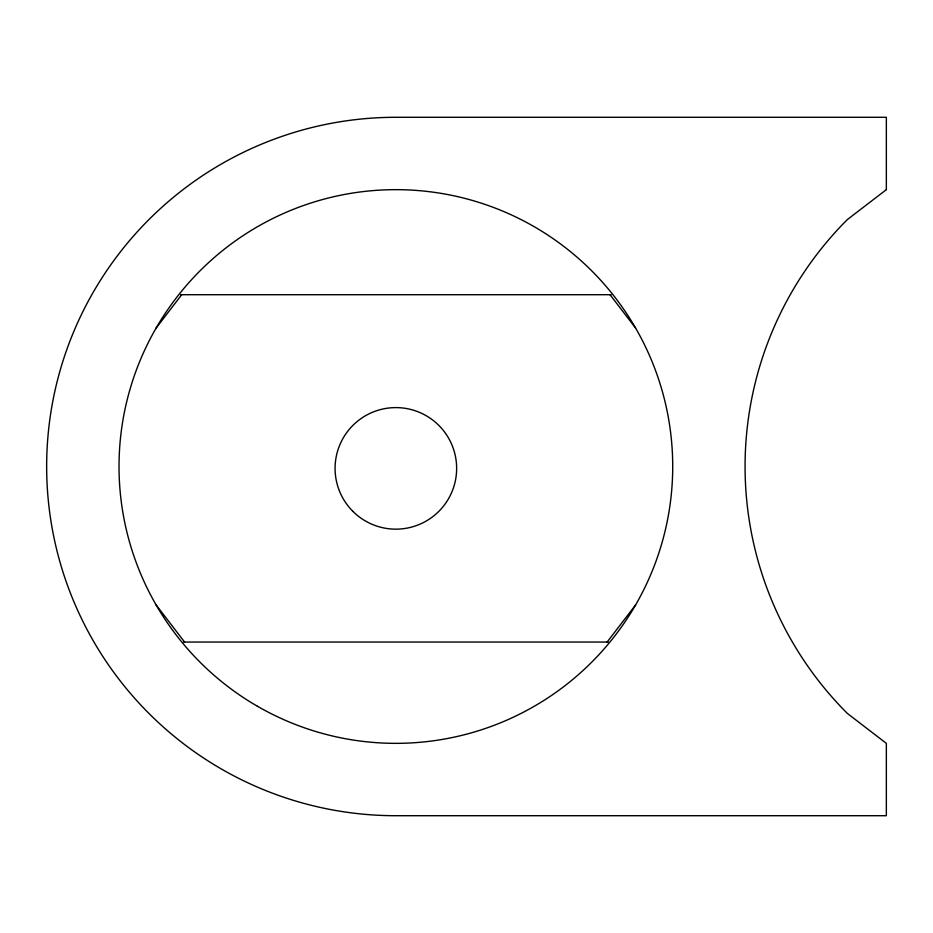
<?xml version="1.0" encoding="UTF-8"?>
<svg xmlns="http://www.w3.org/2000/svg" width="933" height="933" viewBox="0 0 933 933"><rect width="100%" height="100%" fill="white"/><g stroke="black" fill="none" stroke-linecap="round" stroke-linejoin="round"><path stroke-width="1.4" d="M156.103 328.078L181.702 294.711M607.138 642.044L635.618 604.922M180.594 294.711L611.127 294.711M183.509 642.044L608.211 642.044M610.03 294.711L635.618 328.078M156.103 604.922L184.582 642.044M886.35 189.644L847.351 219.57A349.21 349.21 0 0 0 847.351 713.43L886.35 743.356L886.35 815.71L395.86 815.71A349.21 349.21 0 0 1 46.65 466.5A349.21 349.21 0 0 1 395.86 117.29L886.35 117.29L886.35 189.644M257.438 706.258A276.856 276.856 0 0 0 672.716 466.5A276.856 276.856 0 0 0 257.438 226.742A276.856 276.856 0 0 0 257.438 706.258M352.884 511.366A60.785 60.785 0 0 0 454.569 484.11A60.785 60.785 0 0 0 380.128 409.669A60.785 60.785 0 0 0 352.884 511.366"/></g></svg>
